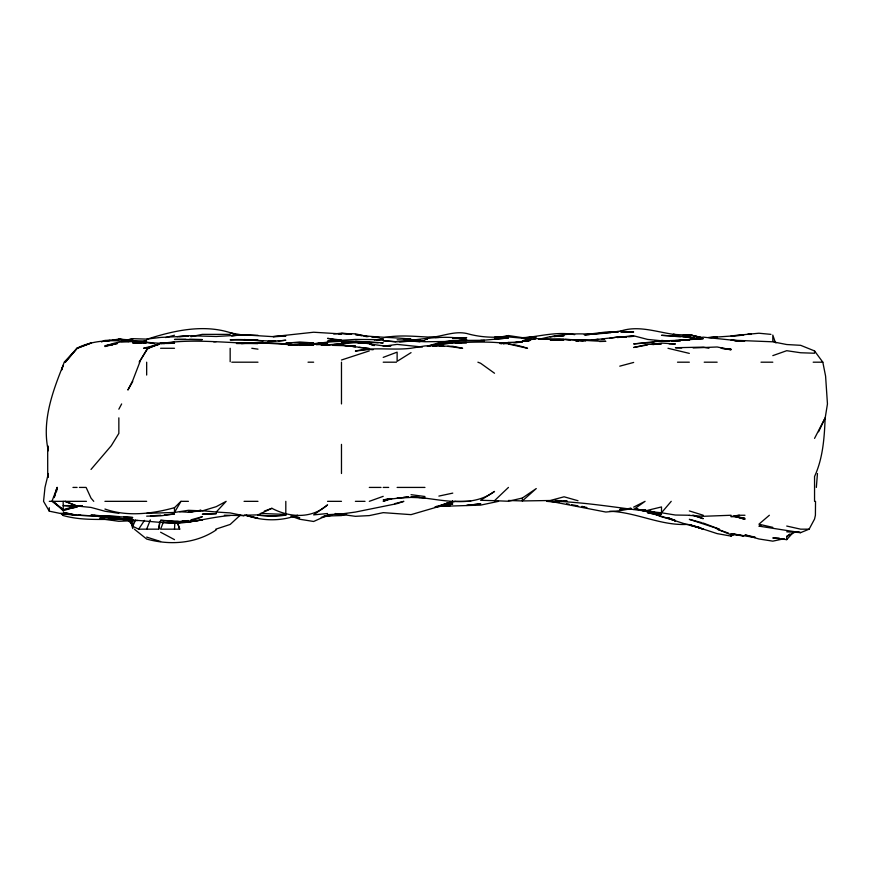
<?xml version="1.0" encoding="UTF-8"?>
<svg xmlns="http://www.w3.org/2000/svg" width="871" height="871" viewBox="0 0 871 871"><rect width="100%" height="100%" fill="white"/><g stroke="black" fill="none" stroke-linecap="round" stroke-linejoin="round"><path stroke-width="1.31" d="M815.528 501.337L815.408 515.251L814.548 519.072L809.126 529.165L800.645 532.638L758.902 526.128L761.428 526.215M48.166 477.297L48.341 473.508L44.987 487.422L43.55 501.337L49.277 511.168L63.18 514.053L75.831 515.12L63.18 513.324L75.831 515.077M174.494 529.165L174.853 522.84M56.68 491.211L56.985 487.422L54.165 497.537M816.345 487.422L817.455 473.508M130.084 520.161L132.751 526.302L138.663 529.165L158.696 529.165L159.731 521.577M158.696 529.165L160.112 521.283M54.242 497.537L57.268 487.422L51.922 501.337L63.18 509.677L55.123 503.003M61.623 369.805L64.193 362.194L77.094 348.16C93.872 339.548 113.197 340.017 131.488 341.682M61.623 370.055L63.18 365.21C52.38 392.113 41.677 421.39 48.33 450.786M139.796 362.194L132.751 380.518L127.874 390.023L132.751 381.52M163.596 521.577L160.591 529.165L179.698 529.165L177.684 522.84M146.666 529.165L150.356 519.889M132.751 526.302L135.506 520.161M814.548 438.385L825.164 417.851C824.347 437.699 823.008 458.222 814.548 476.491L814.548 501.337M818.588 431.766L825.207 417.851L827.45 403.937L825.588 376.109L822.823 362.194L814.548 350.926L800.645 345.319L786.72 344.535L772.817 341.802L731.074 340.147L738.662 340.953M118.848 409.196L121.646 403.937M188.408 501.337L180.972 501.337L174.494 512.442L146.666 513.367M138.663 529.165L144.488 520.368M671.225 501.337L661.503 512.779C624.409 509.154 587.468 501.946 550.189 501.119M91.009 469.436L111.314 445.68L118.848 433.388L118.848 417.851M779.131 538.049L772.817 537.951L786.72 539.639L792.741 532.976M202.322 510.711L216.237 512.028L226.155 501.337L216.237 506.672L202.322 510.896L188.408 510.308L174.494 512.442L174.494 507.684L180.972 501.337M419.898 497.493L411.047 496.786C438.646 498.245 469.905 509.589 494.521 491.429L480.618 500.292L494.521 500.683L508.446 487.422M240.178 515.251L230.162 524.451L215.801 529.165M769.365 515.251L758.902 524.211L772.817 527.358M786.72 539.639L786.72 536.46L789.877 534.021M633.663 509.502L645.084 501.337L633.663 507.107M494.521 500.683L508.446 501.261L522.36 498.038L536.264 488.555L522.36 500.945L508.446 500.466M411.047 352.635L397.122 361.345L397.122 352.145L383.207 357.382M657.703 514.554L647.578 512.747C665.716 516.253 682.505 524.571 700.709 527.804L689.331 524.788L703.245 529.165L689.331 524.56L717.149 533.618L731.074 536.101L734.286 534.206M216.237 529.906C195.899 543.7 169.91 545.507 146.666 539.051L134.341 529.165M786.72 536.46L796.007 531.593M327.55 513.52L313.636 514.892L327.55 504.886C311.666 518.974 289.716 517.69 271.894 508.316L257.979 514.87L244.065 515.251M101.45 341.955L104.923 340.474L118.848 339.516L113.785 340.104M159.371 343.86L148.44 348.28L146.666 349.794L139.229 362.194L147.863 348.28L160.591 343.076L174.494 343.098C151.195 345.362 127.188 335.945 104.923 346.538L117.574 343.424L104.923 345.722L112.522 344.916M390.164 498.517L383.207 501.337L392.07 498.56M447.15 503.22L438.875 506.519L411.047 514.641L383.207 512.649L369.304 515.599L355.379 516.318L335.15 513.52M236.477 343.555L257.979 343.49C225.589 343.065 192.796 338.416 160.591 343.61L174.494 342.379L160.591 343.37L146.666 348.28L159.317 344.263M341.476 360.006L369.304 350.904M264.305 511.092L271.894 508.316M369.304 501.337L383.207 496.339M772.817 355.629L786.72 350.697L800.645 352.755L814.548 353.234L814.548 350.926M146.666 339.352C174.81 330.174 206.438 323.228 235.039 334.366L230.162 332.885L242.889 335.052M53.109 501.337L63.18 510.765L77.094 506.291L64.454 509.513L77.094 507.085L66.98 508.522M297.49 515.251C281.104 521.283 262.617 521.272 246.232 515.251L257.979 518.267L244.675 515.251M427.487 346.135L438.875 342.793L459.104 342.76M346.658 514.184L341.476 515.567L323.762 516.089M190.945 519.867L202.322 516.677C180.155 527.184 156.061 521.174 132.751 520.139C109.506 517.918 85.968 522.012 63.18 515.534M619.76 366.168L633.663 362.445M174.494 507.684C152.131 513.846 127.22 516.939 104.923 509.034M165.642 337.567L174.494 335.237M159.317 344.187L143.573 348.28L146.666 347.54M432.549 346.375L452.778 342.662L466.693 342.586L452.778 342.161L438.875 343.784L427.487 346.179M126.437 340.245L132.751 338.677L146.666 339.113L160.591 337.425L188.408 336.13L179.557 336.62M503.384 343.675L508.446 342.434L522.36 341.987L516.035 342.684M325.025 515.872L327.55 515.251L313.636 521.479L299.733 519.247L290.881 516.133L299.733 517.755L292.427 516.078M647.578 510.319L661.503 506.944L661.503 512.779L675.406 515.033L689.331 515.251M503.384 343.729L508.446 342.532L500.847 343.61M538.801 339.298L550.189 336.674L564.092 335.705L553.978 336.609M498.56 501.337L480.618 505.126L436.338 506.487L450.253 505.583L435.075 506.759M619.76 331.394C638.062 324.774 657.006 332.265 675.406 334.616L673.414 334.366M427.487 346.31L438.875 343.784L447.727 342.989M433.812 346.32L438.875 345.21L432.549 346.212M127.699 340.223L132.751 339.135L123.9 340.147M376.893 340.038L383.207 338.688L374.356 340.049M389.533 498.582L383.207 499.932L408.51 496.938L403.447 497.428M438.875 496.089L452.778 493.117M784.194 538.714L772.817 541.152L758.902 538.964L744.977 534.892L755.103 537.157M190.945 336.685L202.322 334.366L230.162 334.366M731.074 516.786L739.261 515.251L744.977 515.251M498.321 337.415L508.446 335.553L522.36 337.643L536.264 337.012L528.675 337.556M647.578 344.949L633.663 347.475L647.578 344.404L661.503 343.773L652.64 344.524L657.703 344.056M694.383 339.255L696.92 338.797L683.006 340.136L696.92 338.721M699.446 338.351L701.972 337.894M550.189 336.946C563.864 333.833 577.963 333.364 591.932 334.322L610.898 332.722M321.225 517.32L332.047 515.251L327.55 515.414M455.065 501.337L438.875 506.378L452.778 501.337L438.875 505.888L452.778 503.95L446.464 504.516M609.635 338.351L619.76 336.62L626.075 336.827L617.223 337.545M689.331 339.483L703.245 337.153L741.188 341.073M160.591 522.219L174.494 523.406L188.408 521.087L174.494 521.631L160.591 520.292L178.294 521.304M82.157 505.724L77.094 506.541L63.18 505.572L82.157 505.768L77.094 506.062L64.966 501.337L77.094 506.04L91.009 507.434L104.923 511.233L118.848 513.324M514.772 342.684L522.36 341.486L513.498 342.771M443.927 341.791L452.778 340.441L484.407 340.311M293.407 345.025C313.941 343 334.78 345.221 355.379 345.929L332.613 345.362M433.812 346.146L438.875 345.417L424.95 345.929L410.818 348.28C392.375 350.512 373.724 346.745 355.379 351.067L369.304 349.434L373.093 349.739M106.197 340.953L109.986 340.409M112.522 340.049L118.848 339.146L132.751 340.104M498.321 337.589L503.384 336.903M505.909 336.565L508.446 336.217C494.456 338.1 480.269 337.36 466.693 333.484C453.606 330.642 441.619 336.99 428.75 337.513M651.377 344.437L661.503 343.065L675.406 343.969L669.091 343.86M441.401 343.098L438.875 343.435L452.778 340.735L484.407 340.822M443.927 342.76L447.727 342.249M77.094 506.062L80.894 505.583M734.58 515.839L739.261 515.251M448.99 341.878L451.516 341.584M160.721 515.251L150.465 515.915M584.419 334.671L605.835 332.058L618.486 331.731L610.898 332.297M106.197 340.986L109.986 340.539M322.499 343.087L313.636 344.099C336.565 339.886 360.082 341.258 383.207 342.88L380.681 342.815M325.025 342.793L327.55 342.499L325.025 342.717M288.345 345.395L299.733 344.11L311.11 344.459M137.814 520.488L118.848 521.304L99.871 518.626L104.923 519.192L101.134 518.593M734.863 534.369L731.074 534.783L717.149 529.165L728.537 533.161M399.658 497.842L397.122 498.114L411.047 497.417L424.95 497.896M174.494 523.384C193.362 522.644 211.424 516.884 230.162 515.588M680.469 340.79L675.406 340.572L703.245 338.667L693.12 339.255M321.225 345.286L341.476 343.805L333.876 344.426M675.406 340.92L680.469 340.398M275.693 341.258L268.105 341.378M278.219 340.997L285.808 340.234C267.277 342.717 248.736 338.416 230.162 339.853L257.979 340.049L244.065 339.581L250.391 340.082M333.691 333.974L341.476 333.201L351.59 334.05M201.059 510.874L188.408 512.126L201.059 510.297L188.408 512.235L179.557 511.723M683.006 335.302L689.331 334.693L700.709 337.371M384.481 337.567C402.642 334.17 420.671 337.317 438.875 337.393L435.075 337.534M164.477 514.903L174.494 513.988L160.591 515.861L146.666 516.155M441.401 504.973L443.927 504.745M609.635 332.297L618.486 331.503M177.031 336.674L188.408 335.683L216.237 336.489L244.065 334.856L271.894 336.587L285.808 336.162L273.167 336.663M504.647 343.642L508.446 343.305L499.584 343.196M322.499 342.934L313.636 343.686L322.499 343.468M378.156 340.093L383.207 339.657L355.379 339.44L327.55 341.182L338.939 340.289M330.087 344.742L322.499 345.362M672.88 341.007L675.406 340.801L671.617 341.007M693.12 347.965L717.149 346.985L731.074 349.772L721.112 348.28L731.074 349.151L727.274 349.01M213.711 341.846L216.237 341.639M447.727 341.846L450.253 341.65M628.612 508.588L631.137 508.392L619.76 509.437L631.137 508.697L619.76 510.733L605.835 512.039L550.505 501.337M585.606 334.867L619.76 331.263L633.663 331.96L621.023 332.287M526.149 337.73L522.36 338.002C539.748 336.402 557.146 331.285 574.697 334.66M182.083 521.032L188.408 520.575M244.065 334.845L231.425 335.727L244.065 334.856L257.979 335.313M565.366 339.374L578.006 340.125L598.246 339.527L591.932 340.06L619.76 336.892L633.663 336.326L628.612 336.631M709.56 337.556L743.714 335.161L731.074 335.901L758.902 333.223L770.933 334.366M273.167 336.631L313.636 332.232L341.476 333.931L338.873 334.029M236.477 343.337L271.894 342.945L297.196 344.687M528.675 340.877L522.36 341.269L536.264 338.612L564.092 339.875L550.189 339.788C568.73 338.427 587.25 341.094 605.835 341.334L599.52 341.519M290.87 345.373L297.196 344.992M399.658 341.835L411.047 341.149L397.122 341.791L383.207 340.681L395.859 341.868M710.834 337.545L717.149 337.175L708.297 337.491M683.006 335.607L689.331 335.259L673.25 334.366M739.925 340.986L744.977 340.703L734.863 340.833M290.87 342.945L285.808 343.207L299.733 341.998L313.636 342.934L311.11 342.858M294.67 342.749L307.321 342.728M419.898 339.842L411.047 340.311C429.501 337.915 448.271 335.389 466.693 339.516L459.104 338.841M684.268 340.125L689.331 339.864L661.503 340.964L633.663 343.914L653.903 342.336M327.55 514.685L341.476 513.955L355.379 512.072L397.122 503.612L403.861 501.337L394.596 503.688M584.332 334.802L589.395 334.54M390.796 345.896L383.207 346.266L397.122 344.383L422.424 347.039M598.246 339.472L591.932 339.788L598.246 339.548M602.046 339.276L604.572 339.146M455.315 342.717C479.475 341.998 504.222 340.419 527.521 348.28L508.446 344.034M540.064 339.244L564.092 339.233M341.476 342.88L369.304 342.673L355.379 342.238L341.476 342.978L355.379 342.249L369.304 343.512L374.356 345.243M655.177 340.975L661.503 340.681M241.539 343.631C265.622 341.345 289.597 346.07 313.636 345.003L299.733 345.395M80.807 515.251L75.886 515.251L63.18 512.409L75.831 514.99M452.778 338.155L466.693 337.632L452.778 337.948M550.189 339.788L560.303 339.483M609.635 511.266C636.429 512.148 661.198 526.171 688.057 524.342M141.614 342.804L132.751 343.022L146.666 342.564L154.265 343.664M451.516 341.465L424.95 341.737L411.047 340.975L419.898 341.835M457.841 342.739L466.693 342.586M390.796 345.7L383.207 345.841L369.304 343.958L374.356 345.526M185.882 339.32L174.494 339.44L202.322 339.603L189.671 339.32M403.447 339.255L411.047 339.189C392.516 337.066 373.79 337.578 355.379 334.54L361.705 335.738M680.469 340.626L661.503 340.79L647.578 339.418L633.663 335.803L619.76 337.164L626.075 337.121M751.401 334.355L747.645 334.366L751.161 334.366M160.591 348.28L174.494 348.28M231.784 362.194L257.979 362.194M308.029 362.194L313.636 362.194M383.207 362.194L396.436 362.194M677.507 362.194L689.331 362.194M704.214 362.194L717.149 362.194M761.004 362.194L772.817 362.194M813.176 362.194L822.823 362.194M72.968 487.422L77.094 487.422M79.413 487.422L86.109 487.422L91.009 498.114L93.763 501.337M369.304 487.422L381.008 487.422M383.207 487.422L388.673 487.422M397.122 487.422L424.95 487.422M49.277 501.337L86.447 501.337M104.923 501.337L146.666 501.337M244.065 501.337L257.979 501.337M327.55 501.337L341.476 501.337M355.379 501.337L365.025 501.337M454.967 501.337L470.699 501.337M77.094 515.251L104.923 516.318L78.183 515.251M224.315 515.251L244.065 515.578M731.074 515.251L703.245 516.307L689.331 515.392M809.126 529.165L800.645 529.165L786.72 526.051M366.767 342.009L369.304 342.009L355.379 341.454L360.442 341.835M144.14 341.04L146.666 341.051L132.751 340.735L118.848 339.146L132.751 341.007M118.848 516.547L91.009 515.251L104.923 517.363L132.751 519.345L104.923 517.352L91.009 515.251M411.047 340.637L424.95 340.801L397.122 339.799M260.516 513.444L285.808 514.423M127.699 519.562L132.751 519.649M680.469 336.652L661.503 335.324L689.331 336.761L696.92 338.634M675.406 336.446L689.331 336.761M566.629 501.065L555.241 500.357M378.156 342.749L366.767 342.314M443.927 346.223L438.875 346.081L452.778 346.299L462.621 348.28L447.727 346.32M683.006 336.739L689.331 336.957L694.383 338.253M122.637 519.53L132.751 519.889L132.751 528.534L130.258 520.085M313.636 344.274L327.55 344.796M681.732 347.975L675.406 347.725L703.245 347.126L708.929 348.28M121.374 341.563L128.962 341.857M123.9 519.541L132.751 519.889M559.04 502.425L546.65 501.337M104.923 517.363L118.848 517.94M371.83 337.11L379.418 337.491M786.72 531.822L800.645 532.573L796.845 531.691M669.091 340.964L661.503 340.507L667.817 340.986M461.641 342.706L452.778 342.161L459.104 342.706M585.606 341.018L578.006 340.528L583.069 340.964M350.327 334.05L341.476 333.495L355.379 333.822L368.041 336.696M216.237 512.028L230.162 512.91L244.065 515.774M499.584 343.457L502.121 343.62M117.574 519.268L108.723 518.691L117.574 519.312L109.986 518.659M160.591 343.381L164.379 343.631M263.042 341.029L252.928 340.278M123.9 516.895L132.751 517.505L91.847 515.251L104.923 517.352L93.959 515.251M145.403 342.771L140.34 342.368L146.666 342.684L132.751 342.14L139.077 342.706M535.001 339.309L508.446 336.935L494.521 339.113L508.446 338.002L480.618 340.485L484.407 340.899M369.304 343.512L355.379 342.238L368.03 343.544M564.092 501.054L566.967 501.337M565.366 339.505L570.418 340.082M575.481 340.659L578.006 340.953M696.92 337.197L699.446 337.502L696.92 337.175M731.074 534.282L743.714 535.959L731.074 533.618L755.103 537.549M341.476 340.082L327.55 338.373L337.676 340.213M350.327 346.201L341.476 345.025L369.304 348.563L359.19 347.398M352.853 346.538L355.379 346.876M411.047 494.684L424.95 496.514M251.795 348.28L257.979 349.162M581.806 506.465L584.332 506.835M731.074 516.285L744.977 518.387L738.662 516.96M584.332 506.922L581.806 506.508L586.869 507.51M667.992 348.28L689.331 353.386M531.212 339.32L522.36 337.785L529.949 339.265M528.675 339.342L522.36 338.242L527.412 339.2M637.463 509.208L653.903 512.867M566.629 503.776L569.155 504.244M571.681 504.712L578.006 505.888M364.241 336.217L366.767 336.696M642.526 509.916L646.315 510.646M701.972 337.665L689.331 334.693L700.709 337.621M656.44 513.661L643.789 509.883L661.503 514.391L650.114 511.005M701.972 522.709L689.331 519.345L719.294 529.165L703.245 523.046M643.789 509.873L647.578 510.918M578.006 500.738L564.092 496.797L550.189 500.509L522.36 500.945L522.36 498.038M733.6 516.002L744.977 519.366L737.585 516.895M656.44 513.738L647.578 511.092L661.503 516.808L675.406 520.553L667.817 517.657M689.331 510.918L703.245 515.251M692.554 515.251L703.245 518.659L693.599 515.251M146.666 537.091L160.591 541.512M477.896 362.194L480.618 363.261L494.521 373.245M369.304 343.675L373.942 345.515M675.406 520.836L667.295 517.581L675.406 520.902L670.572 518.844M160.591 532.214L174.494 539.639M776.007 342.902L772.817 340.888L772.817 335.095L775.288 342.281M127.983 520.444L131.804 523.907M61.112 513.106L62.69 515.251M177.336 522.84L179.698 529.165M48.275 449.512L47.676 445.68L47.72 477.297M731.074 534.206L731.074 536.101M341.476 362.194L341.476 403.937M341.476 444.384L341.476 473.508M285.808 501.337L285.808 513.65M230.162 348.28L230.162 361.715M146.666 362.194L146.666 375.053M104.923 340.474L104.923 341.127M63.18 501.337L63.18 510.765M63.18 514.347L63.18 515.251M49.277 507.706L49.277 511.168M77.094 348.28L65.314 362.194L77.094 348.313L91.009 343.065L77.094 348.313M452.735 501.337L438.875 506.519L452.778 501.337M438.875 344.785L433.812 346.168L438.875 344.785M202.322 519.954L188.408 521.947L177.031 522.48L188.408 521.903L202.322 519.954M480.618 503.819L466.693 505.42L480.618 503.819M529.949 340.496L522.36 341.323L529.949 340.474M452.778 342.543L450.253 342.804L452.778 342.543M631.137 508.555L628.612 508.708L631.137 508.566M285.808 515.251L271.894 516.089L257.979 515.251L271.894 516.089L285.808 515.251M216.237 513.618L202.322 514.206L216.237 513.661M427.487 338.971L424.95 339.069L427.487 339.015M327.55 344.132L316.173 344.502L327.55 344.132M505.909 337.523L494.521 337.306L505.909 337.502M566.629 500.76L564.092 500.629L566.705 500.771M578.006 340.779L575.481 340.517L578.006 340.779M647.578 511.767L636.2 509.023L647.578 511.767"/></g></svg>
